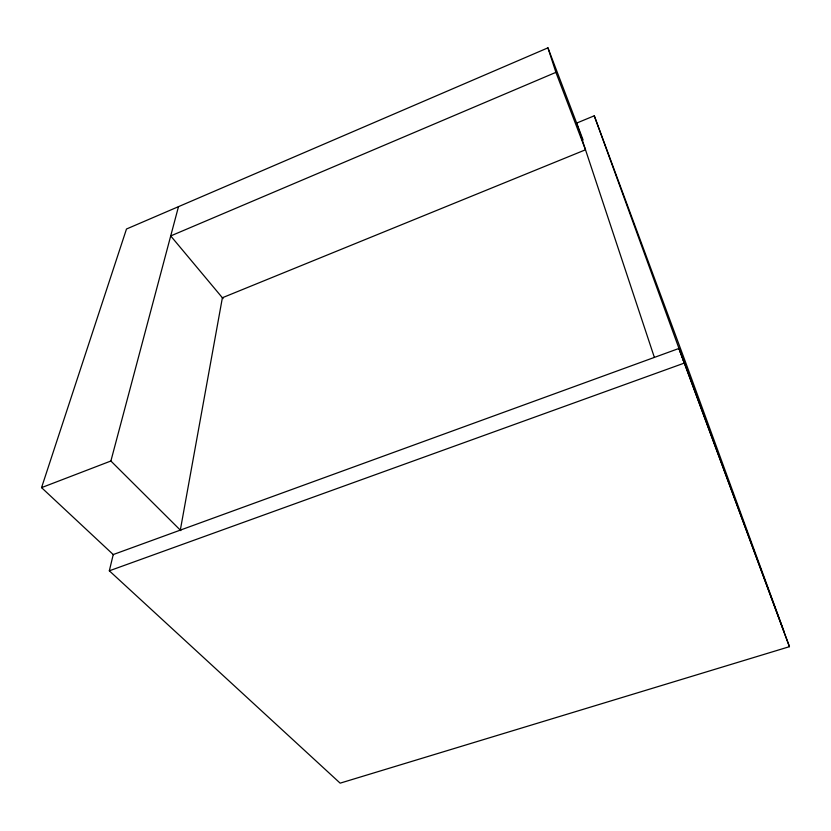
<?xml version="1.0" encoding="UTF-8"?>
<svg xmlns="http://www.w3.org/2000/svg" width="831" height="831" viewBox="0 0 831 831"><rect width="100%" height="100%" fill="white"/><g stroke="black" fill="none" stroke-linecap="round" stroke-linejoin="round"><path stroke-width="1.25" d="M180.317 530.116L222.386 297.747L585.502 149.788L555.908 72.359L547.941 47.845L126.489 229.013L41.55 487.631L113.473 554.776M109.328 570.814L113.234 554.557L678.948 348.459L789.45 646.674L340.149 783.155L109.328 570.814L684.308 363.085L594.269 115.8L576.652 123.092L654.381 357.423M41.55 487.631L110.887 461.008L178.488 206.659M555.908 72.359L170.708 235.931L223.092 298.599M110.887 461.008L180.826 530.625M547.941 47.845L583.102 140.003M594.269 115.8L685.762 362.783L783.737 630.656M678.948 348.459L789.45 646.674"/></g></svg>
